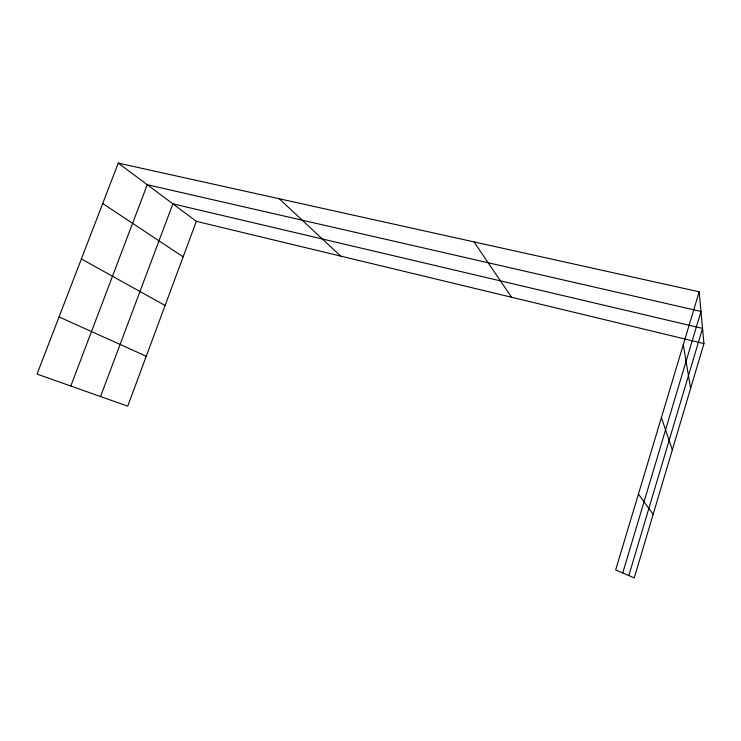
<?xml version="1.0" encoding="UTF-8"?>
<svg xmlns="http://www.w3.org/2000/svg" width="741" height="741" viewBox="0 0 741 741"><rect width="100%" height="100%" fill="white"/><g stroke="black" fill="none" stroke-linecap="round" stroke-linejoin="round"><path stroke-width="1.11" d="M699.171 291.787L703.95 343.592L634.24 577.906L615.669 569.903L699.171 291.787L118.264 163.094L37.05 374.094L127.721 406.161L196.337 221.337L118.264 163.094M622.746 572.95L700.986 311.461L147.255 184.722L70.793 386.033M628.822 575.572L702.551 328.411L172.875 203.831L100.544 396.546M196.337 221.337L703.95 343.592M59.048 316.935L146.255 356.226M81.371 258.952L165.104 305.468M102.703 203.525L183.147 256.849M279.255 198.764L340.684 256.099M638.427 494.108L653.154 514.328M474.045 241.918L511.522 297.243M661.407 417.563L672.319 449.907M683.276 344.713L690.621 388.404"/></g></svg>
